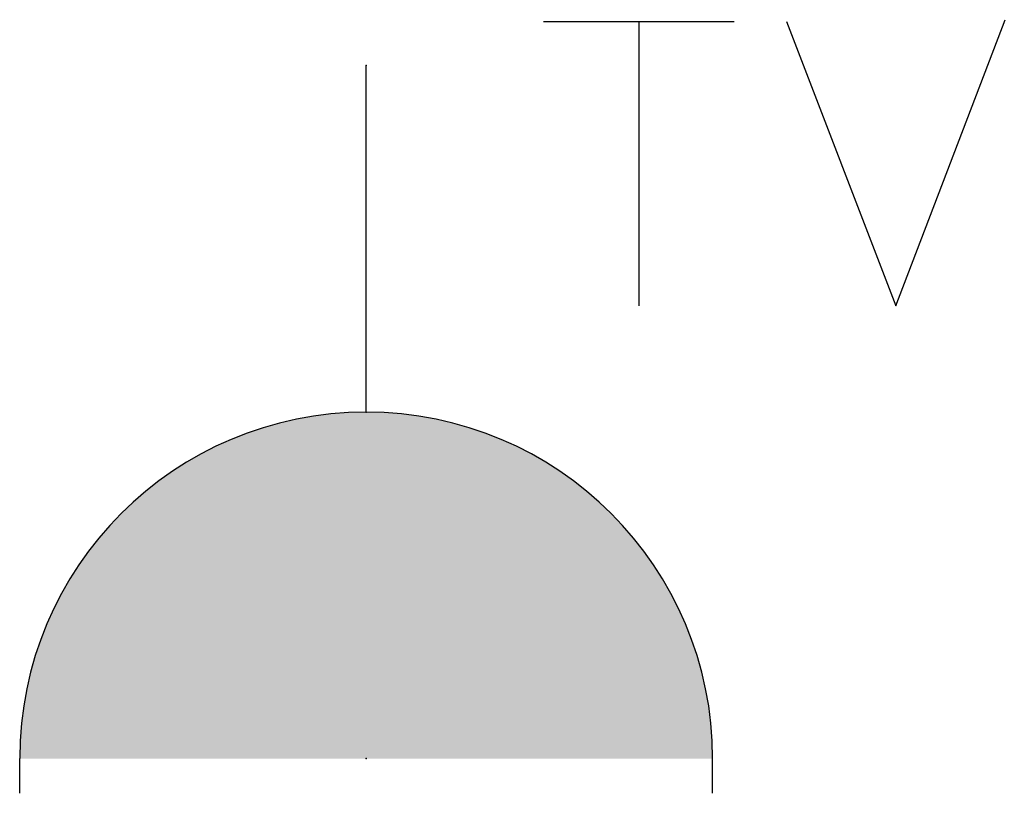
# Model space of a CAD drawing. Header units: millimetres. Extents: x -248 to 463, y -3 to 555.
import ezdxf

# ---------------------------------------------------------------- set-up
doc = ezdxf.new("R2010")
doc.units = ezdxf.units.MM

msp = doc.modelspace()

# ---------------------------------------------------------------- hatches: boundary and pattern name
msp.add_hatch(color=256).paths.add_polyline_path([(-247.65, 22.23), (252.35, 22.23, 1)])

# ---------------------------------------------------------------- linework, layer by layer
for p, q in [((2.35, 272.23), (2.35, 522.23)), ((-247.65, -2.77), (-247.65, 22.23)), ((252.35, -2.77), (252.35, 22.23))]:
    msp.add_line(p, q)
for points in [[(305.64, 553.97), (384.57, 349), (463.49, 555.32)], [(130.25, 553.97), (267.87, 553.97)], [(199.06, 553.97), (199.06, 349)]]:
    msp.add_lwpolyline(points)
msp.add_arc((2.35, 22.23), 250, 0, 180)
for p in [(2.35, 522.23), (2.35, 272.23), (2.35, 22.23)]:
    msp.add_point(p)

# ---------------------------------------------------------------- texts
at = {"flags": 9}
msp.add_attdef('A', (2.35, 522.23), '暗装单相插座', height=0.01, rotation=180, dxfattribs=at)

doc.saveas('drawing.dxf')
